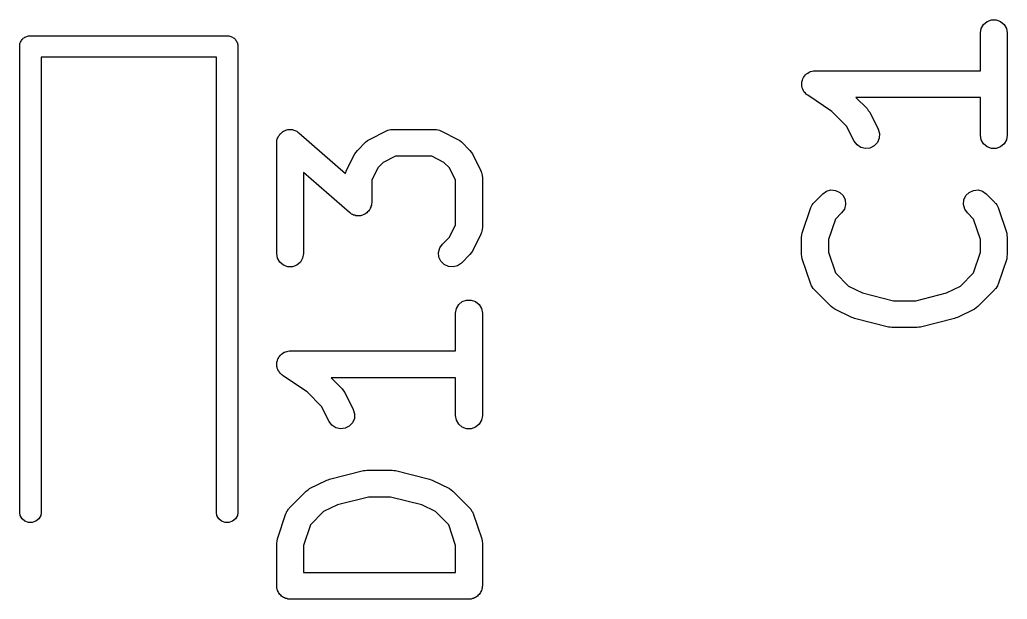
# Model space of a CAD drawing. Extents: x 107.8 to 187.5, y -108.6 to -68.5.
# Drawn here: x 141.84 to 147.36, y -76.12 to -72.88 of the extents above; entities that cross this region are included whole.
import ezdxf

# ---------------------------------------------------------------- set-up
doc = ezdxf.new("R2010")
doc.units = 0
doc.header["$MEASUREMENT"] = 0
doc.layers.add('BLACK', color=7, linetype='CONTINUOUS')

msp = doc.modelspace()

# ---------------------------------------------------------------- linework, layer by layer
at = {"layer": 'BLACK', "linetype": 'CONTINUOUS'}
for p, q in [((147.225, -72.9061), (147.245, -72.8893)), ((147.245, -72.8893), (147.269, -72.8804)), ((147.269, -72.8804), (147.295, -72.8804)), ((147.295, -72.8804), (147.32, -72.8893)), ((147.32, -72.8893), (147.34, -72.9061)), ((147.207, -72.9543), (147.212, -72.9286)), ((147.212, -72.9286), (147.225, -72.9061)), ((147.34, -72.9061), (147.353, -72.9286)), ((147.353, -72.9286), (147.357, -72.9543)), ((141.84, -73.0049), (141.842, -72.9999)), ((141.842, -72.9999), (141.845, -72.9959)), ((141.845, -72.9959), (141.848, -72.9912)), ((141.848, -72.9912), (141.852, -72.9878)), ((141.852, -72.9878), (141.855, -72.9837)), ((141.855, -72.9837), (141.86, -72.9811)), ((141.86, -72.9811), (141.864, -72.9776)), ((141.864, -72.9776), (141.869, -72.9758)), ((141.869, -72.9758), (141.874, -72.9731)), ((141.874, -72.9731), (141.879, -72.9722)), ((141.879, -72.9722), (141.884, -72.9704)), ((141.884, -72.9704), (141.889, -72.9704)), ((141.889, -72.9704), (141.889, -72.9704)), ((141.889, -72.9704), (143, -72.9704)), ((143, -72.9704), (143.005, -72.9704)), ((143, -72.9704), (143, -72.9704)), ((143.005, -72.9704), (143.01, -72.9722)), ((143.01, -72.9722), (143.015, -72.9731)), ((143.015, -72.9731), (143.02, -72.9758)), ((143.02, -72.9758), (143.025, -72.9776)), ((143.025, -72.9776), (143.029, -72.9811)), ((143.029, -72.9811), (143.034, -72.9837)), ((143.034, -72.9837), (143.037, -72.9878)), ((143.037, -72.9878), (143.041, -72.9912)), ((143.041, -72.9912), (143.044, -72.9959)), ((143.044, -72.9959), (143.047, -72.9999)), ((143.047, -72.9999), (143.049, -73.0049)), ((147.207, -73.165), (147.207, -72.9543)), ((147.357, -72.9543), (147.357, -73.5257)), ((141.835, -73.0198), (141.836, -73.0148)), ((141.835, -73.0251), (141.835, -73.0198)), ((141.835, -73.0252), (141.835, -73.0251)), ((141.835, -75.6356), (141.835, -73.0252)), ((141.836, -73.0148), (141.837, -73.0096)), ((141.837, -73.0096), (141.84, -73.0049)), ((143.049, -73.0049), (143.052, -73.0096)), ((143.052, -73.0096), (143.053, -73.0148)), ((143.053, -73.0148), (143.055, -73.0198)), ((143.055, -73.0198), (143.055, -73.0251)), ((143.055, -73.0251), (143.055, -73.0252)), ((143.055, -73.0252), (143.055, -75.6356)), ((142.935, -73.0904), (141.955, -73.0904)), ((141.955, -73.0904), (141.955, -75.6356)), ((142.935, -75.6356), (142.935, -73.0904)), ((146.266, -73.168), (146.274, -73.1655)), ((146.274, -73.1655), (146.278, -73.1657)), ((146.278, -73.1657), (146.282, -73.165)), ((146.282, -73.165), (147.207, -73.165)), ((146.209, -73.227), (146.212, -73.2186)), ((146.212, -73.2186), (146.214, -73.2099)), ((146.214, -73.2099), (146.216, -73.2064)), ((146.216, -73.2064), (146.217, -73.2025)), ((146.217, -73.2025), (146.223, -73.1956)), ((146.223, -73.1956), (146.228, -73.1882)), ((146.228, -73.1882), (146.231, -73.1857)), ((146.231, -73.1857), (146.234, -73.1825)), ((146.234, -73.1825), (146.242, -73.1781)), ((146.242, -73.1781), (146.249, -73.1728)), ((146.249, -73.1728), (146.253, -73.1716)), ((146.253, -73.1716), (146.257, -73.1695)), ((146.257, -73.1695), (146.266, -73.168)), ((146.208, -73.2352), (146.209, -73.2311)), ((146.209, -73.2441), (146.208, -73.2352)), ((146.209, -73.2311), (146.209, -73.227)), ((146.209, -73.253), (146.209, -73.2441)), ((146.21, -73.2569), (146.209, -73.253)), ((146.21, -73.2611), (146.21, -73.2569)), ((146.214, -73.2691), (146.21, -73.2611)), ((146.217, -73.2775), (146.214, -73.2691)), ((146.22, -73.2807), (146.217, -73.2775)), ((146.222, -73.2844), (146.22, -73.2807)), ((146.228, -73.2906), (146.222, -73.2844)), ((146.234, -73.2975), (146.228, -73.2906)), ((146.238, -73.2995), (146.234, -73.2975)), ((146.241, -73.3024), (146.238, -73.2995)), ((146.377, -73.3935), (146.241, -73.3024)), ((147.207, -73.315), (146.511, -73.315)), ((146.511, -73.315), (146.574, -73.3774)), ((147.207, -73.5257), (147.207, -73.315)), ((146.574, -73.3774), (146.58, -73.3873)), ((146.58, -73.3873), (146.588, -73.3969)), ((146.459, -73.4749), (146.377, -73.3935)), ((146.588, -73.3969), (146.635, -73.4922)), ((143.316, -73.501), (143.323, -73.4975)), ((143.323, -73.4975), (143.329, -73.4966)), ((143.329, -73.4966), (143.334, -73.4946)), ((143.334, -73.4946), (143.341, -73.4946)), ((143.341, -73.4946), (143.349, -73.4935)), ((143.349, -73.4935), (143.354, -73.4946)), ((143.354, -73.4946), (143.36, -73.4946)), ((143.36, -73.4946), (143.367, -73.4971)), ((143.367, -73.4971), (143.374, -73.4986)), ((143.893, -73.498), (143.901, -73.4965)), ((143.901, -73.4965), (143.91, -73.494)), ((143.91, -73.494), (143.914, -73.4942)), ((143.914, -73.4942), (143.918, -73.4935)), ((143.918, -73.4935), (144.157, -73.4935)), ((144.157, -73.4935), (144.161, -73.4942)), ((144.161, -73.4942), (144.165, -73.494)), ((144.165, -73.494), (144.173, -73.4965)), ((144.173, -73.4965), (144.182, -73.498)), ((146.501, -73.5593), (146.459, -73.4749)), ((146.635, -73.4922), (146.643, -73.5171)), ((143.273, -73.5539), (143.275, -73.5485)), ((143.275, -73.5485), (143.277, -73.5428)), ((143.277, -73.5428), (143.28, -73.5365)), ((143.28, -73.5365), (143.283, -73.5297)), ((143.283, -73.5297), (143.287, -73.5253)), ((143.287, -73.5253), (143.29, -73.5203)), ((143.29, -73.5203), (143.295, -73.5156)), ((143.295, -73.5156), (143.3, -73.5101)), ((143.3, -73.5101), (143.305, -73.5073)), ((143.305, -73.5073), (143.309, -73.5035)), ((143.309, -73.5035), (143.316, -73.501)), ((143.374, -73.4986), (143.379, -73.5016)), ((143.379, -73.5016), (143.384, -73.5035)), ((143.384, -73.5035), (143.39, -73.5083)), ((143.39, -73.5083), (143.396, -73.5121)), ((143.396, -73.5121), (143.656, -73.7395)), ((143.78, -73.5562), (143.79, -73.549)), ((143.79, -73.549), (143.885, -73.5014)), ((143.885, -73.5014), (143.889, -73.5002)), ((143.889, -73.5002), (143.893, -73.498)), ((144.182, -73.498), (144.186, -73.5002)), ((144.186, -73.5002), (144.19, -73.5014)), ((144.19, -73.5014), (144.285, -73.549)), ((144.285, -73.549), (144.295, -73.5562)), ((146.641, -73.5431), (146.631, -73.567)), ((146.643, -73.5171), (146.641, -73.5431)), ((147.212, -73.5514), (147.207, -73.5257)), ((147.225, -73.5739), (147.212, -73.5514)), ((147.353, -73.5514), (147.34, -73.5739)), ((147.357, -73.5257), (147.353, -73.5514)), ((143.272, -73.5685), (143.273, -73.5613)), ((143.272, -74.1875), (143.272, -73.5685)), ((143.273, -73.5613), (143.273, -73.5539)), ((143.723, -73.6107), (143.77, -73.5631)), ((143.77, -73.5631), (143.78, -73.5562)), ((144.295, -73.5562), (144.305, -73.5631)), ((144.305, -73.5631), (144.352, -73.6107)), ((146.517, -73.5802), (146.501, -73.5593)), ((146.538, -73.5945), (146.517, -73.5802)), ((146.564, -73.6006), (146.538, -73.5945)), ((146.589, -73.5976), (146.564, -73.6006)), ((146.613, -73.586), (146.589, -73.5976)), ((146.631, -73.567), (146.613, -73.586)), ((147.245, -73.5907), (147.225, -73.5739)), ((147.269, -73.5996), (147.245, -73.5907)), ((147.295, -73.5996), (147.269, -73.5996)), ((147.32, -73.5907), (147.295, -73.5996)), ((147.34, -73.5739), (147.32, -73.5907)), ((143.661, -73.7254), (143.708, -73.6302)), ((143.708, -73.6302), (143.716, -73.6205)), ((143.716, -73.6205), (143.723, -73.6107)), ((143.936, -73.6435), (143.868, -73.6778)), ((144.139, -73.6435), (143.936, -73.6435)), ((144.207, -73.6778), (144.139, -73.6435)), ((144.352, -73.6107), (144.359, -73.6205)), ((144.359, -73.6205), (144.366, -73.6302)), ((144.366, -73.6302), (144.414, -73.7254)), ((143.837, -73.7082), (143.803, -73.7767)), ((143.868, -73.6778), (143.837, -73.7082)), ((144.238, -73.7082), (144.207, -73.6778)), ((144.272, -73.7767), (144.238, -73.7082)), ((143.679, -73.9583), (143.422, -73.7338)), ((143.422, -73.7338), (143.422, -74.1875)), ((143.656, -73.7395), (143.657, -73.7333)), ((143.657, -73.7333), (143.66, -73.7296)), ((143.66, -73.7296), (143.661, -73.7254)), ((144.414, -73.7254), (144.415, -73.7296)), ((144.415, -73.7296), (144.417, -73.7333)), ((144.417, -73.7333), (144.419, -73.742)), ((144.419, -73.742), (144.421, -73.7504)), ((144.421, -73.7504), (144.421, -73.7547)), ((144.421, -73.7547), (144.422, -73.759)), ((144.422, -73.759), (144.422, -74.0447)), ((143.803, -73.7767), (143.803, -73.9018)), ((144.272, -74.027), (144.272, -73.7767)), ((146.277, -73.9013), (146.325, -73.8536)), ((146.325, -73.8536), (146.346, -73.8387)), ((146.346, -73.8387), (146.371, -73.832)), ((146.371, -73.832), (146.397, -73.8342)), ((146.397, -73.8342), (146.421, -73.8452)), ((146.421, -73.8452), (146.439, -73.8636)), ((146.439, -73.8636), (146.45, -73.8873)), ((147.115, -73.8873), (147.126, -73.8636)), ((147.126, -73.8636), (147.144, -73.8452)), ((147.144, -73.8452), (147.168, -73.8342)), ((147.168, -73.8342), (147.194, -73.832)), ((147.194, -73.832), (147.219, -73.8387)), ((147.219, -73.8387), (147.24, -73.8536)), ((147.24, -73.8536), (147.288, -73.9013)), ((143.795, -73.9338), (143.792, -73.9407)), ((143.798, -73.9275), (143.795, -73.9338)), ((143.799, -73.9218), (143.798, -73.9275)), ((143.802, -73.9164), (143.799, -73.9218)), ((143.803, -73.9018), (143.802, -73.909)), ((143.802, -73.909), (143.802, -73.9164)), ((146.211, -74.0734), (146.259, -73.9306)), ((146.259, -73.9306), (146.261, -73.9268)), ((146.261, -73.9268), (146.262, -73.9226)), ((146.262, -73.9226), (146.267, -73.9154)), ((146.267, -73.9154), (146.271, -73.9077)), ((146.271, -73.9077), (146.274, -73.9048)), ((146.274, -73.9048), (146.277, -73.9013)), ((146.446, -73.9384), (146.431, -73.9597)), ((146.452, -73.9132), (146.446, -73.9384)), ((146.45, -73.8873), (146.452, -73.9132)), ((147.112, -73.9132), (147.115, -73.8873)), ((147.119, -73.9384), (147.112, -73.9132)), ((147.134, -73.9597), (147.119, -73.9384)), ((147.288, -73.9013), (147.29, -73.9048)), ((147.29, -73.9048), (147.294, -73.9077)), ((147.294, -73.9077), (147.298, -73.9154)), ((147.298, -73.9154), (147.303, -73.9226)), ((147.303, -73.9226), (147.304, -73.9268)), ((147.304, -73.9268), (147.306, -73.9306)), ((147.306, -73.9306), (147.354, -74.0734)), ((143.685, -73.9621), (143.679, -73.9583)), ((143.69, -73.9668), (143.685, -73.9621)), ((143.696, -73.9688), (143.69, -73.9668)), ((143.701, -73.9718), (143.696, -73.9688)), ((143.708, -73.9732), (143.701, -73.9718)), ((143.715, -73.9757), (143.708, -73.9732)), ((143.721, -73.9757), (143.715, -73.9757)), ((143.726, -73.9768), (143.721, -73.9757)), ((143.734, -73.9757), (143.726, -73.9768)), ((143.741, -73.9757), (143.734, -73.9757)), ((143.746, -73.9737), (143.741, -73.9757)), ((143.752, -73.9728), (143.746, -73.9737)), ((143.759, -73.9693), (143.752, -73.9728)), ((143.765, -73.9668), (143.759, -73.9693)), ((143.77, -73.9631), (143.765, -73.9668)), ((143.775, -73.9603), (143.77, -73.9631)), ((143.78, -73.9547), (143.775, -73.9603)), ((143.785, -73.95), (143.78, -73.9547)), ((143.788, -73.945), (143.785, -73.95)), ((143.792, -73.9407), (143.788, -73.945)), ((146.431, -73.9597), (146.396, -73.9948)), ((147.169, -73.9948), (147.134, -73.9597)), ((144.238, -74.0955), (144.272, -74.027)), ((144.422, -74.0447), (144.421, -74.0489)), ((144.421, -74.0489), (144.421, -74.0533)), ((146.396, -73.9948), (146.357, -74.1093)), ((147.207, -74.1093), (147.169, -73.9948)), ((144.199, -74.1345), (144.238, -74.0955)), ((144.414, -74.0782), (144.366, -74.1735)), ((144.415, -74.0741), (144.414, -74.0782)), ((144.417, -74.0703), (144.415, -74.0741)), ((144.419, -74.0617), (144.417, -74.0703)), ((144.421, -74.0533), (144.419, -74.0617)), ((146.207, -74.0971), (146.209, -74.0853)), ((146.207, -74.1924), (146.207, -74.0971)), ((146.209, -74.0853), (146.211, -74.0734)), ((147.354, -74.0734), (147.355, -74.0853)), ((147.355, -74.0853), (147.357, -74.0971)), ((147.357, -74.0971), (147.357, -74.1924)), ((144.177, -74.181), (144.184, -74.1558)), ((144.184, -74.1558), (144.199, -74.1345)), ((146.357, -74.1093), (146.357, -74.1802)), ((147.207, -74.1802), (147.207, -74.1093)), ((143.277, -74.2132), (143.272, -74.1875)), ((143.29, -74.2358), (143.277, -74.2132)), ((143.417, -74.2132), (143.404, -74.2358)), ((143.422, -74.1875), (143.417, -74.2132)), ((144.179, -74.207), (144.177, -74.181)), ((144.19, -74.2306), (144.179, -74.207)), ((144.352, -74.193), (144.305, -74.2406)), ((144.359, -74.1831), (144.352, -74.193)), ((144.366, -74.1735), (144.359, -74.1831)), ((146.209, -74.2042), (146.207, -74.1924)), ((146.211, -74.2161), (146.209, -74.2042)), ((146.357, -74.1802), (146.396, -74.2947)), ((147.169, -74.2947), (147.207, -74.1802)), ((147.355, -74.2042), (147.354, -74.2161)), ((147.357, -74.1924), (147.355, -74.2042)), ((143.309, -74.2525), (143.29, -74.2358)), ((143.334, -74.2614), (143.309, -74.2525)), ((143.36, -74.2614), (143.334, -74.2614)), ((143.384, -74.2525), (143.36, -74.2614)), ((143.404, -74.2358), (143.384, -74.2525)), ((144.209, -74.249), (144.19, -74.2306)), ((144.232, -74.26), (144.209, -74.249)), ((144.258, -74.2623), (144.232, -74.26)), ((144.283, -74.2555), (144.258, -74.2623)), ((144.305, -74.2406), (144.283, -74.2555)), ((146.259, -74.359), (146.211, -74.2161)), ((147.354, -74.2161), (147.306, -74.359)), ((146.396, -74.2947), (146.47, -74.3688)), ((147.095, -74.3688), (147.169, -74.2947)), ((146.261, -74.3628), (146.259, -74.359)), ((146.262, -74.3669), (146.261, -74.3628)), ((146.267, -74.3741), (146.262, -74.3669)), ((146.271, -74.3819), (146.267, -74.3741)), ((146.47, -74.3688), (146.547, -74.4073)), ((147.018, -74.4073), (147.095, -74.3688)), ((147.298, -74.3741), (147.294, -74.3819)), ((147.303, -74.3669), (147.298, -74.3741)), ((147.304, -74.3628), (147.303, -74.3669)), ((147.306, -74.359), (147.304, -74.3628)), ((146.274, -74.3847), (146.271, -74.3819)), ((146.277, -74.3883), (146.274, -74.3847)), ((146.372, -74.4835), (146.277, -74.3883)), ((146.547, -74.4073), (146.72, -74.4507)), ((146.845, -74.4507), (147.018, -74.4073)), ((147.288, -74.3883), (147.193, -74.4835)), ((147.29, -74.3847), (147.288, -74.3883)), ((147.294, -74.3819), (147.29, -74.3847)), ((144.277, -74.4952), (144.29, -74.4727)), ((144.29, -74.4727), (144.309, -74.4559)), ((144.309, -74.4559), (144.334, -74.447)), ((144.334, -74.447), (144.36, -74.447)), ((144.36, -74.447), (144.384, -74.4559)), ((144.384, -74.4559), (144.404, -74.4727)), ((144.404, -74.4727), (144.417, -74.4952)), ((146.382, -74.4904), (146.372, -74.4835)), ((146.392, -74.4976), (146.382, -74.4904)), ((146.72, -74.4507), (146.845, -74.4507)), ((147.183, -74.4904), (147.173, -74.4976)), ((147.193, -74.4835), (147.183, -74.4904)), ((144.272, -74.5209), (144.277, -74.4952)), ((144.272, -74.7316), (144.272, -74.5209)), ((144.417, -74.4952), (144.422, -74.5209)), ((144.422, -74.5209), (144.422, -75.0923)), ((146.487, -74.5452), (146.392, -74.4976)), ((146.495, -74.5475), (146.487, -74.5452)), ((147.078, -74.5452), (147.07, -74.5475)), ((147.173, -74.4976), (147.078, -74.5452)), ((146.502, -74.5509), (146.495, -74.5475)), ((146.693, -74.5985), (146.502, -74.5509)), ((146.702, -74.5991), (146.693, -74.5985)), ((146.711, -74.6007), (146.702, -74.5991)), ((146.854, -74.6007), (146.711, -74.6007)), ((146.863, -74.5991), (146.854, -74.6007)), ((146.872, -74.5985), (146.863, -74.5991)), ((147.062, -74.5509), (146.872, -74.5985)), ((147.07, -74.5475), (147.062, -74.5509)), ((143.282, -74.7691), (143.288, -74.7622)), ((143.288, -74.7622), (143.293, -74.7548)), ((143.293, -74.7548), (143.296, -74.7523)), ((143.296, -74.7523), (143.299, -74.7491)), ((143.299, -74.7491), (143.307, -74.7447)), ((143.307, -74.7447), (143.314, -74.7394)), ((143.314, -74.7394), (143.318, -74.7382)), ((143.318, -74.7382), (143.321, -74.7361)), ((143.321, -74.7361), (143.33, -74.7346)), ((143.33, -74.7346), (143.339, -74.732)), ((143.339, -74.732), (143.343, -74.7323)), ((143.343, -74.7323), (143.347, -74.7316)), ((143.347, -74.7316), (144.272, -74.7316)), ((143.272, -74.8018), (143.273, -74.7977)), ((143.273, -74.8107), (143.272, -74.8018)), ((143.273, -74.7936), (143.276, -74.7852)), ((143.273, -74.7977), (143.273, -74.7936)), ((143.273, -74.8196), (143.273, -74.8107)), ((143.275, -74.8235), (143.273, -74.8196)), ((143.276, -74.7852), (143.278, -74.7765)), ((143.278, -74.7765), (143.281, -74.773)), ((143.281, -74.773), (143.282, -74.7691)), ((143.275, -74.8277), (143.275, -74.8235)), ((143.279, -74.8357), (143.275, -74.8277)), ((143.282, -74.8441), (143.279, -74.8357)), ((143.285, -74.8473), (143.282, -74.8441)), ((143.287, -74.851), (143.285, -74.8473)), ((143.293, -74.8572), (143.287, -74.851)), ((143.299, -74.864), (143.293, -74.8572)), ((143.302, -74.8661), (143.299, -74.864)), ((143.305, -74.869), (143.302, -74.8661)), ((143.442, -74.9601), (143.305, -74.869)), ((144.272, -74.8816), (143.576, -74.8816)), ((143.576, -74.8816), (143.638, -74.944)), ((144.272, -75.0923), (144.272, -74.8816)), ((143.523, -75.0415), (143.442, -74.9601)), ((143.638, -74.944), (143.645, -74.9539)), ((143.645, -74.9539), (143.652, -74.9635)), ((143.652, -74.9635), (143.7, -75.0588)), ((143.566, -75.1258), (143.523, -75.0415)), ((143.7, -75.0588), (143.707, -75.0837)), ((143.707, -75.0837), (143.706, -75.1097)), ((144.277, -75.118), (144.272, -75.0923)), ((144.422, -75.0923), (144.417, -75.118)), ((143.581, -75.1468), (143.566, -75.1258)), ((143.603, -75.1611), (143.581, -75.1468)), ((143.677, -75.1525), (143.654, -75.1642)), ((143.695, -75.1336), (143.677, -75.1525)), ((143.706, -75.1097), (143.695, -75.1336)), ((144.29, -75.1405), (144.277, -75.118)), ((144.309, -75.1573), (144.29, -75.1405)), ((144.404, -75.1405), (144.384, -75.1573)), ((144.417, -75.118), (144.404, -75.1405)), ((143.628, -75.1672), (143.603, -75.1611)), ((143.654, -75.1642), (143.628, -75.1672)), ((144.334, -75.1662), (144.309, -75.1573)), ((144.36, -75.1662), (144.334, -75.1662)), ((144.384, -75.1573), (144.36, -75.1662)), ((143.567, -75.4481), (143.757, -75.4005)), ((143.757, -75.4005), (143.767, -75.3999)), ((143.767, -75.3999), (143.776, -75.3983)), ((143.776, -75.3983), (143.918, -75.3983)), ((143.918, -75.3983), (143.927, -75.3999)), ((143.927, -75.3999), (143.937, -75.4005)), ((143.937, -75.4005), (144.127, -75.4481)), ((143.456, -75.5014), (143.552, -75.4538)), ((143.552, -75.4538), (143.559, -75.4515)), ((143.559, -75.4515), (143.567, -75.4481)), ((144.127, -75.4481), (144.135, -75.4515)), ((144.135, -75.4515), (144.142, -75.4538)), ((144.142, -75.4538), (144.238, -75.5014)), ((143.342, -75.6107), (143.437, -75.5155)), ((143.437, -75.5155), (143.447, -75.5086)), ((143.447, -75.5086), (143.456, -75.5014)), ((144.238, -75.5014), (144.247, -75.5086)), ((144.247, -75.5086), (144.257, -75.5155)), ((144.257, -75.5155), (144.352, -75.6107)), ((143.611, -75.5916), (143.534, -75.6301)), ((143.785, -75.5483), (143.611, -75.5916)), ((143.909, -75.5483), (143.785, -75.5483)), ((144.083, -75.5916), (143.909, -75.5483)), ((144.16, -75.6301), (144.083, -75.5916)), ((141.837, -75.6512), (141.835, -75.6356)), ((141.848, -75.6696), (141.837, -75.6512)), ((141.952, -75.6512), (141.941, -75.6696)), ((141.955, -75.6356), (141.952, -75.6512)), ((142.937, -75.6512), (142.935, -75.6356)), ((142.948, -75.6696), (142.937, -75.6512)), ((143.052, -75.6512), (143.041, -75.6696)), ((143.055, -75.6356), (143.052, -75.6512)), ((143.276, -75.7829), (143.323, -75.64)), ((143.323, -75.64), (143.326, -75.6362)), ((143.326, -75.6362), (143.327, -75.632)), ((143.327, -75.632), (143.332, -75.6248)), ((143.332, -75.6248), (143.336, -75.6171)), ((143.336, -75.6171), (143.339, -75.6142)), ((143.339, -75.6142), (143.342, -75.6107)), ((143.534, -75.6301), (143.46, -75.7042)), ((144.234, -75.7042), (144.16, -75.6301)), ((144.352, -75.6107), (144.355, -75.6142)), ((144.355, -75.6142), (144.358, -75.6171)), ((144.358, -75.6171), (144.362, -75.6248)), ((144.362, -75.6248), (144.367, -75.632)), ((144.367, -75.632), (144.368, -75.6362)), ((144.368, -75.6362), (144.371, -75.64)), ((144.371, -75.64), (144.418, -75.7829)), ((141.864, -75.6832), (141.848, -75.6696)), ((141.884, -75.6904), (141.864, -75.6832)), ((141.905, -75.6904), (141.884, -75.6904)), ((141.925, -75.6832), (141.905, -75.6904)), ((141.941, -75.6696), (141.925, -75.6832)), ((142.964, -75.6832), (142.948, -75.6696)), ((142.984, -75.6904), (142.964, -75.6832)), ((143.005, -75.6904), (142.984, -75.6904)), ((143.025, -75.6832), (143.005, -75.6904)), ((143.041, -75.6696), (143.025, -75.6832)), ((143.46, -75.7042), (143.422, -75.8188)), ((144.272, -75.8188), (144.234, -75.7042)), ((143.272, -75.8066), (143.274, -75.7948)), ((143.272, -76.0447), (143.272, -75.8066)), ((143.274, -75.7948), (143.276, -75.7829)), ((144.418, -75.7829), (144.42, -75.7948)), ((144.42, -75.7948), (144.422, -75.8066)), ((144.422, -75.8066), (144.422, -76.0447)), ((143.422, -75.8188), (143.422, -75.9697)), ((144.272, -75.9697), (144.272, -75.8188)), ((143.422, -75.9697), (144.272, -75.9697)), ((143.273, -76.0511), (143.272, -76.0447)), ((143.273, -76.0577), (143.273, -76.0511)), ((143.275, -76.0639), (143.273, -76.0577)), ((143.277, -76.0703), (143.275, -76.0639)), ((143.28, -76.076), (143.277, -76.0703)), ((143.282, -76.0822), (143.28, -76.076)), ((143.286, -76.0872), (143.282, -76.0822)), ((143.29, -76.0929), (143.286, -76.0872)), ((143.295, -76.0971), (143.29, -76.0929)), ((144.404, -76.0929), (144.399, -76.0971)), ((144.408, -76.0872), (144.404, -76.0929)), ((144.412, -76.0822), (144.408, -76.0872)), ((144.414, -76.076), (144.412, -76.0822)), ((144.417, -76.0703), (144.414, -76.076)), ((144.419, -76.0639), (144.417, -76.0703)), ((144.421, -76.0577), (144.419, -76.0639)), ((144.422, -76.0447), (144.421, -76.0511)), ((144.421, -76.0511), (144.421, -76.0577)), ((143.299, -76.1021), (143.295, -76.0971)), ((143.304, -76.1054), (143.299, -76.1021)), ((143.309, -76.1096), (143.304, -76.1054)), ((143.316, -76.1119), (143.309, -76.1096)), ((143.321, -76.1152), (143.316, -76.1119)), ((143.328, -76.1163), (143.321, -76.1152)), ((143.334, -76.1185), (143.328, -76.1163)), ((143.341, -76.1185), (143.334, -76.1185)), ((143.347, -76.1197), (143.341, -76.1185)), ((144.347, -76.1197), (143.347, -76.1197)), ((144.353, -76.1185), (144.347, -76.1197)), ((144.36, -76.1185), (144.353, -76.1185)), ((144.366, -76.1163), (144.36, -76.1185)), ((144.373, -76.1152), (144.366, -76.1163)), ((144.378, -76.1119), (144.373, -76.1152)), ((144.384, -76.1096), (144.378, -76.1119)), ((144.39, -76.1054), (144.384, -76.1096)), ((144.395, -76.1021), (144.39, -76.1054)), ((144.399, -76.0971), (144.395, -76.1021))]:
    msp.add_line(p, q, dxfattribs=at)

doc.saveas('drawing.dxf')
